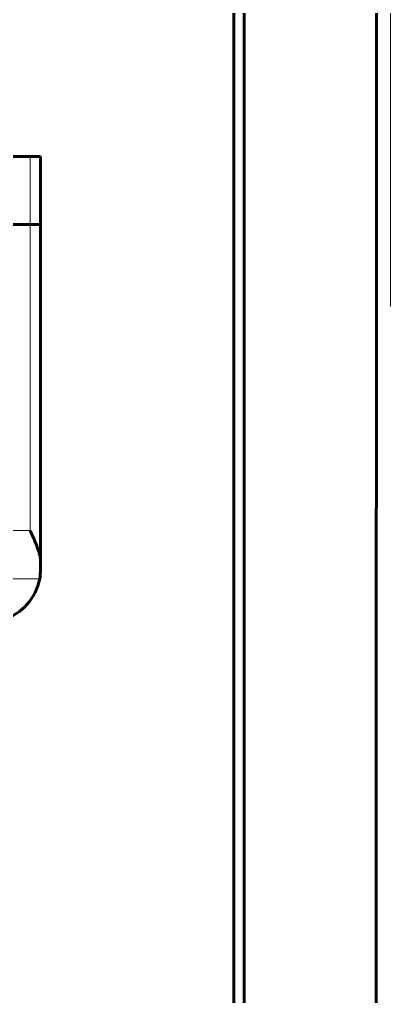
# Model space of a CAD drawing. Header units: millimetres. Extents: x 0 to 1680, y 0 to 594.
# Drawn here: x 588.63 to 590.494, y 222.989 to 227.897 of the extents above; entities that cross this region are included whole.
import ezdxf

# ---------------------------------------------------------------- set-up
doc = ezdxf.new("R2010")
doc.units = ezdxf.units.MM
for name, pattern in [('K5LT_AXLED', [19.5, 15, -1.5, 1.5, -1.5]), ('K5LT_BASIC', [0]), ('K5LT_THIN', [0])]:
    doc.linetypes.add(name, pattern=pattern)
doc.layers.add('Системный слой', color=7, linetype='Continuous')

# ---------------------------------------------------------------- blocks, each defined once
blk = doc.blocks.new('U43')
at = {"layer": 'Системный слой', "color": 30, "linetype": 'K5LT_AXLED', "lineweight": 18, "true_color": 0xff8000}
blk.add_line((590.4938, 231.0588), (590.4938, 226.4551), dxfattribs=at)
blk = doc.blocks.new('U152')
at = {"layer": 'Системный слой', "color": 5, "linetype": 'K5LT_BASIC', "lineweight": 60, "true_color": 0x0000ff}
for p, q in [((587.9738, 227.2082), (588.6826, 227.2082)), ((588.6826, 227.2082), (588.7351, 227.2082)), ((588.7351, 227.2082), (588.7351, 226.8669)), ((587.8512, 226.8669), (588.6826, 226.8669)), ((587.8512, 226.8669), (588.6826, 226.8669)), ((588.7351, 226.8669), (588.6826, 226.8669)), ((588.7311, 226.8669), (588.6826, 226.8669)), ((588.7351, 225.1761), (588.7351, 226.8669)), ((588.7351, 225.1344), (588.7351, 225.1761))]:
    blk.add_line(p, q, dxfattribs=at)
at = {"layer": 'Системный слой', "color": 7, "linetype": 'K5LT_THIN', "lineweight": 18}
for p, q in [((588.6826, 227.2082), (588.6826, 226.8669)), ((588.6826, 225.3306), (588.6826, 226.8669)), ((588.5742, 225.3306), (588.6826, 225.3306)), ((588.4543, 225.0876), (588.7308, 225.0876))]:
    blk.add_line(p, q, dxfattribs=at)
at = {"layer": 'Системный слой', "color": 5, "linetype": 'K5LT_BASIC', "lineweight": 60, "true_color": 0x0000ff}
for start, end in [(349.7163, 0), (286.8542, 349.7163)]:
    blk.add_arc((588.4726, 225.1344), 0.2625, start, end, dxfattribs=at)
blk.add_open_spline([(588.7351, 225.1761), (588.7351, 225.1789), (588.7348, 225.1838), (588.734, 225.1914), (588.7327, 225.1986), (588.731, 225.2065), (588.729, 225.2146), (588.7265, 225.223), (588.7237, 225.2318), (588.7204, 225.2413), (588.7163, 225.2521), (588.7113, 225.2648), (588.7056, 225.2785), (588.6996, 225.2924), (588.6919, 225.3097), (588.6863, 225.3224), (588.6826, 225.3306)], degree=3, knots=[0, 0, 0, 0, 1.046442, 1.796133, 2.699083, 3.60594, 4.524921, 5.462289, 6.432524, 7.433672, 8.610693, 9.969852, 11.525627, 13.007864, 14.402082, 17, 17, 17, 17], dxfattribs=at)

msp = doc.modelspace()

# ---------------------------------------------------------------- linework, layer by layer
at = {"layer": 'Системный слой', "color": 5, "linetype": 'K5LT_BASIC', "lineweight": 60, "true_color": 0x0000ff}
for p, q in [((589.70631, 156.46443), (589.70631, 286.40818)), ((589.75881, 286.40818), (589.75881, 156.46443)), ((590.41506, 156.46443), (590.42978, 286.31716))]:
    msp.add_line(p, q, dxfattribs=at)

# ---------------------------------------------------------------- block references
at = {"layer": 'Системный слой'}
for name in ['U43', 'U152']:
    msp.add_blockref(name, (0, 0), dxfattribs=at)

doc.saveas('drawing.dxf')
